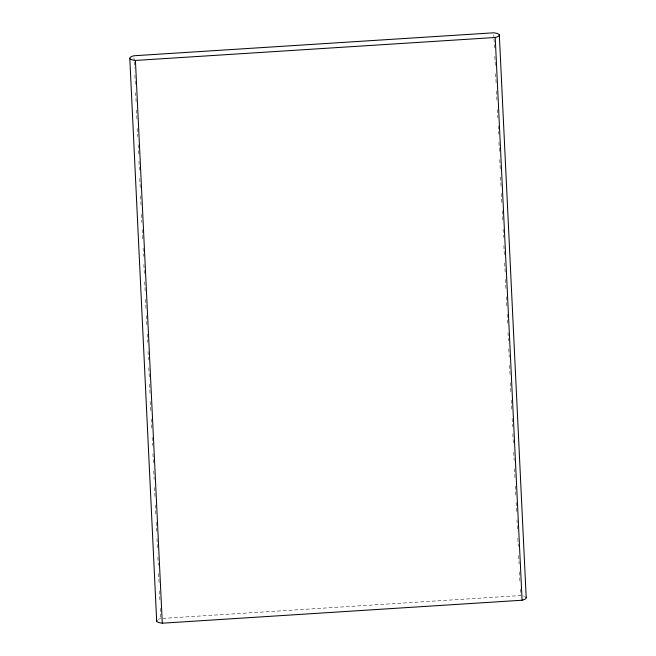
<?xml version="1.0" encoding="UTF-8"?>
<svg xmlns="http://www.w3.org/2000/svg" width="656" height="656" viewBox="0 0 656 656"><rect width="100%" height="100%" fill="white"/><g stroke="black" fill="none" stroke-linecap="round" stroke-linejoin="round"><path stroke-width="0.49" stroke-dasharray="3.28 2.46" d="M162.836 618.387L520.585 595.55L520.241 588.383M493.804 34.85L493.952 37.917M494.001 38.942L494.435 48.15M494.829 56.334L495.272 65.543M495.657 73.726L496.1 82.935M496.494 91.118L496.928 100.327M497.371 109.536L497.765 117.727M498.15 125.911L498.544 134.095M498.937 142.278L499.372 151.487M499.765 159.67L500.208 168.879M500.594 177.071L501.036 186.279M501.381 193.438L501.815 202.647M502.209 210.83L502.652 220.039M503.086 229.247L503.48 237.439M503.874 245.623L504.308 254.831M504.702 263.015L505.145 272.224M505.481 279.382L505.924 288.591M506.317 296.783L506.752 305.991M507.145 314.175L507.588 323.383M508.023 332.592L508.416 340.776M508.81 348.959L509.195 357.151M509.589 365.335L510.032 374.543M510.417 382.727L510.86 391.935M511.254 400.119L511.688 409.328M512.131 418.536L512.516 426.72M512.861 433.887L513.304 443.095M513.738 452.304L514.132 460.487M514.525 468.671L514.96 477.88M515.354 486.071L515.796 495.28M516.141 502.439L516.575 511.647M516.969 519.831L517.404 529.039M517.846 538.248L518.24 546.432M518.675 555.64L519.068 563.832M519.462 572.016L519.896 581.224M134.013 57.81L134.152 60.885M134.201 61.902L134.496 68.044M134.841 75.202L135.284 84.411M135.669 92.603L136.112 101.811M136.505 109.995L136.94 119.203M137.383 128.412L137.768 136.596M138.162 144.779L138.605 153.988M138.949 161.155L139.384 170.363M139.777 178.547L140.212 187.755M140.605 195.939L141.048 205.148M141.483 214.356L141.876 222.54M142.221 229.707L142.655 238.915M143.098 248.124L143.492 256.307M143.877 264.491L144.32 273.7M144.714 281.891L145.148 291.1M145.542 299.284L145.985 308.492M146.321 315.651L146.764 324.859M147.206 334.068L147.592 342.252M148.035 351.46L148.428 359.652M148.814 367.836L149.256 377.044M149.601 384.203L150.035 393.411M150.429 401.603L150.872 410.812M151.257 418.995L151.7 428.204M152.143 437.413L152.528 445.596M152.922 453.78L153.365 462.988M153.75 471.172L154.144 479.364M154.537 487.547L154.972 496.756M155.365 504.94L155.808 514.148M156.194 522.332L156.636 531.54M156.981 538.707L157.415 547.916M157.858 557.124L158.252 565.308M158.637 573.492L159.08 582.7M159.474 590.884L159.908 600.092M160.302 608.284L160.745 617.493M158.383 619.33A12.202 2.977 -2.7 0 1 160.794 618.51M523.406 596.025A12.202 2.977 -2.7 0 1 524.497 596.353"/><path stroke-width="0.98" d="M495.206 37.49A12.202 2.977 -2.7 0 0 493.706 32.8L133.914 55.768A12.202 2.977 -2.7 0 0 135.415 60.45L495.206 37.49L522.086 600.232L162.294 623.2A12.202 2.977 -2.7 0 1 156.973 620.24M499.323 34.834L526.202 597.583M135.415 60.45L162.294 623.2M129.798 58.417L156.677 621.166M525.907 597.14A12.202 2.977 -2.7 0 1 522.086 600.232"/></g></svg>
